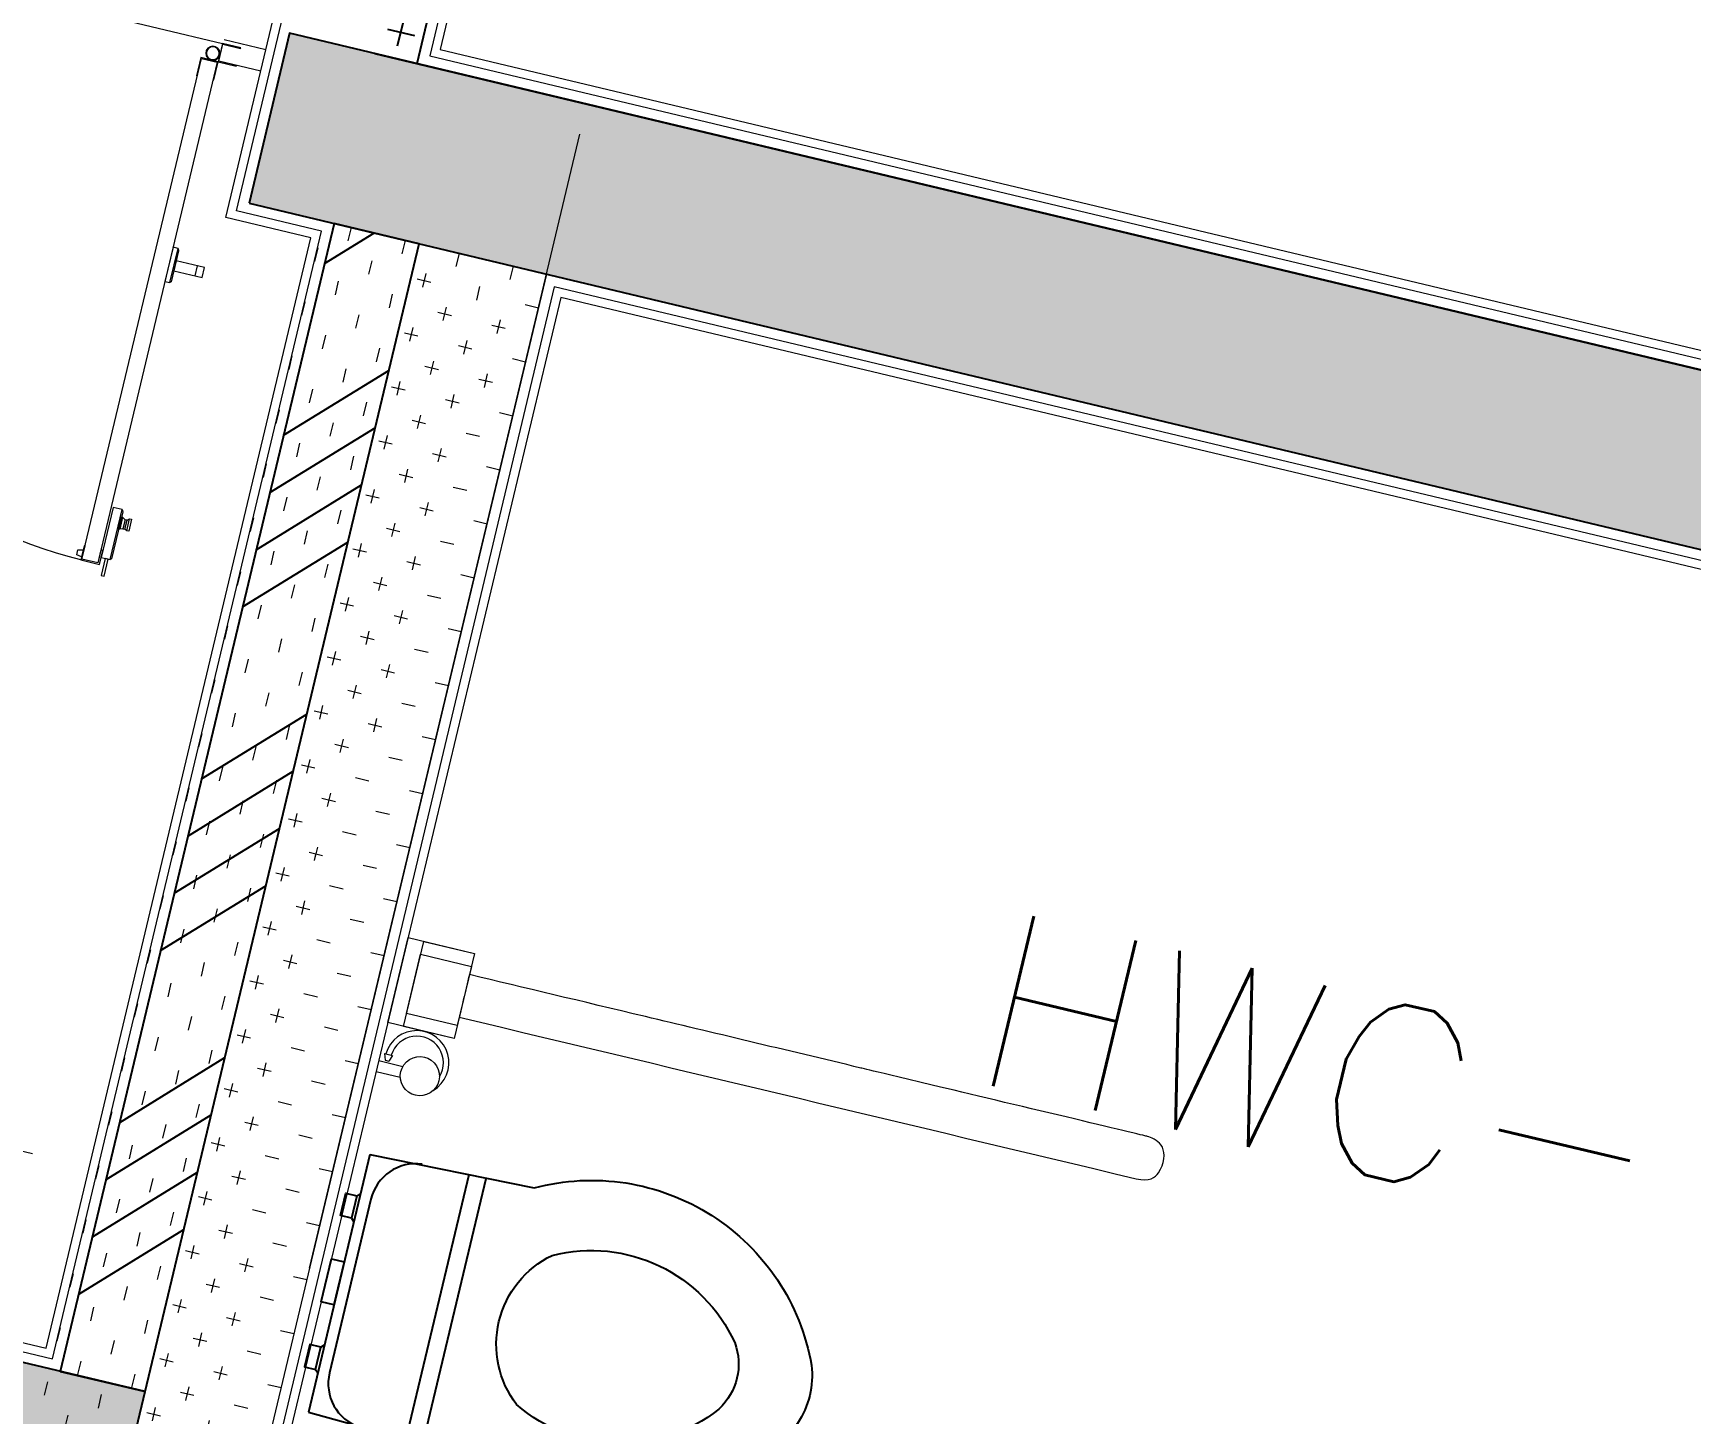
# Model space of a CAD drawing. Header units: millimetres. Extents: x 783817721 to 783927949, y 1443754877 to 1443839643.
# Drawn here: x 783836880 to 783838777, y 1443810791 to 1443812370 of the extents above; entities that cross this region are included whole.
import ezdxf

# ---------------------------------------------------------------- set-up
doc = ezdxf.new("R2010")
doc.units = ezdxf.units.MM
doc.header["$LTSCALE"] = 700
doc.header["$PDMODE"] = 32
doc.header["$PDSIZE"] = 0.35
doc.linetypes.add('CENTER2', pattern=[28.575000000000003, 19.05, -3.175, 3.175, -3.175])
doc.layers.get('0').update_dxf_attribs({"linetype": 'CONTINUOUS'})
doc.layers.get('Defpoints').update_dxf_attribs({"linetype": 'CONTINUOUS'})
for name, color, linetype in [('A-COL', 31, 'CONTINUOUS'), ('A-DIM-GRID', 3, 'CONTINUOUS'), ('A-HATCH', 8, 'CONTINUOUS'), ('A-TAG-RMNAME', 6, 'CONTINUOUS'), ('A-WALL 100', 5, 'CONTINUOUS'), ('A-WALL 150', 6, 'CONTINUOUS'), ('A-WALL-XXX', 7, 'CONTINUOUS'), ('N-FIT', 9, 'CONTINUOUS')]:
    doc.layers.add(name, color=color, linetype=linetype)
doc.layers.add('A-GRID', color=31, linetype='CENTER2', lineweight=5)
doc.layers.add('A-INT-FIXTURE', color=250, linetype='CONTINUOUS', lineweight=9)
doc.styles.add('ROMANS', font='romans.shx')
doc.dimstyles.new('A-DIM-GRID-100', dxfattribs={"dimscale": 100, "dimtxt": 3, "dimasz": 2.25, "dimexe": 0.18, "dimexo": 0, "dimgap": 0.75, "dimtad": 1, "dimdec": 0, "dimzin": 0, "dimdsep": 46, "dimtxsty": 'ROMANS', "dimblk": 'AR-DIM-ARROW', "dimcen": 2, "dimclrd": 256, "dimclre": 8, "dimclrt": 7, "dimaunit": 1, "dimadec": 0, "dimazin": 0, "dimtfac": 1, "dimtdec": 0, "dimtix": 1, "dimtofl": 0, "dimtmove": 2, "dimatfit": 3, "dimldrblk": 'AR-LED-ARROW', "dimfxl": 0.18, "dimtolj": 1, "dimtzin": 0, "dimlwd": -1, "dimlwe": -1, "dimarcsym": 0})

# ---------------------------------------------------------------- blocks, each defined once
blk = doc.blocks.new('T-DOOR')
for p, q in [((15.62951093912124, 751.8341574668884), (14.16014873981476, 753.3035955429077)), ((15.62890392541885, 682.7063477039337), (15.62951093912124, 751.8341574668884)), ((17.09752094745636, 690.1299450397491), (21.50492608547211, 693.0683166980742)), ((21.50492638349533, 706.2904205322266), (17.11766242980957, 707.7596814632415)), ((27.38110065460205, 707.7593402862548), (24.44337409734726, 706.2904200553894)), ((24.45928508043289, 693.0680127143859), (27.38110053539276, 690.1296417713165)), ((14.15850394964218, 679.8459477424622), (15.62890392541885, 682.7063477039337)), ((6.807166755199432, 347.1733775138855), (5.337804615497589, 348.6428155899048)), ((6.807166874408722, 301.5519354343414), (6.807166755199432, 347.1733775138855)), ((37.85666352510452, 331.0127501487732), (37.85635834932327, 316.3202040195465)), ((5.33676677942276, 298.6915349960327), (6.807166874408722, 301.5519354343414)), ((-750.9999997019768, 24.99999952316284), (-750.9999997019768, -7.152557373e-07)), ((-5.96046448e-08, 25), (1.192092896e-07, 0))]:
    blk.add_line(p, q)
at = {"color": 8}
blk.add_line((-749.9999997019768, -1), (-0.9999998211860656, -1.000000953674316), dxfattribs=at)
for points in [[(-26.7935534119606, 759.180643081665), (-34.1393306851387, 757.7116844654083), (-34.13952034711838, 750.3659455776213), (-26.79381877183914, 748.8966076374054)], [(-25.32482266426086, 743.0199780464172), (-26.79397070407868, 743.0200159549713), (-26.79343956708908, 763.5880870819092), (0.9383352994918824, 763.5877192020416), (0.9378041625022888, 743.0196487903595), (-2.000491559505462, 743.0197243690491), (-1.999999642372131, 762.0680537223815), (-25.32433080673218, 762.0683069229126)], [(-2, 762.0683069229126), (-25.32433068752289, 762.0683069229126), (-25.3243305683136, 26.99999952316284), (-1.99999988079071, 26.99999928474426)], [(6.815306305885314, 778.2790467739105), (11.22210502624511, 778.279046535492), (11.22210502624511, 753.303418636322), (6.815306305885314, 753.303418636322)], [(0.9374366998672484, 753.3036839962006), (14.15911096334457, 753.3035957813263), (14.15850394964218, 679.8459477424622), (0.936829686164856, 679.8460359573363)], [(17.09752112627029, 707.7596814632415), (15.62791723012924, 707.7596817016602), (15.62791728973389, 690.1299452781677), (17.09752106666565, 690.1299450397491)], [(24.44288074970245, 693.0680127143859), (21.5049262046814, 693.0680129528046), (21.5049262046814, 706.290420293808), (24.44288074970245, 706.290420293808)], [(30.31985157728195, 707.7593405246735), (27.38110059499741, 707.7593405246735), (27.38110053539276, 690.1296417713165), (30.31985151767731, 690.1296417713165)], [(-2.008485615253448, 348.6427521705627), (5.33676677942276, 348.6428158283234), (5.33676677942276, 298.6915349960327), (-2.008485615253448, 298.6914715766907)], [(48.14061760902404, 316.3202040195465), (6.806749463081359, 316.3202042579651), (6.806749463081359, 331.0127501487732), (48.14061766862869, 331.0127501487732)]]:
    blk.add_lwpolyline(points, close=True)
for points in [[(-2.000000059604644, 52.75104165077209), (-0.9999999403953552, 52.75104141235352), (-1.000000059604644, 25.99999928474427), (-26.3243305683136, 25.9999988079071), (-26.32433050870896, 52.75104045867919), (-25.3243305683136, 52.75104093551636), (-25.32433068752289, 26.99999880790711), (-1.99999988079071, 26.99999928474426), (-2.000000059604644, 52.75104141235352)], [(-776.7510416507721, 0), (-776.7510416507721, -1), (-749.9999996423721, -0.9999997615814208), (-749.9999996423721, 25.99999928474427), (-776.7510415315628, 25.99999904632568), (-776.7510415911674, 24.99999928474426), (-750.9999997019768, 24.99999952316284), (-750.9999997019768, 0), (-776.7510415315628, 2.384185791e-07)], [(25.75104212760925, 4.768371582e-07), (25.75104200839997, -0.9999995231628416), (-0.9999998211860656, -0.9999995231628416), (-1, 25.99999952316284), (25.75104188919068, 25.99999952316284), (25.75104194879532, 24.99999976158142), (0, 24.99999976158142), (1.192092896e-07, 4.768371582e-07), (25.75104200839997, 4.768371582e-07)]]:
    blk.add_lwpolyline(points)
for radius in [10.12499965708017, 9.124999657080172]:
    blk.add_circle((-11.12499964237213, 15.87499976158142), radius)
blk.add_arc((-14.54024678468704, 28.44103002548218), 735.2491660637323, 90.95489770892227, 180.190221112596, dxfattribs=at)
blk = doc.blocks.new('B8-AR-2000$0$HEALTH FAU P 1')
for p, q in [((0, 0), (0, 28.38904564197765)), ((12.69999999995343, 0), (12.69999999995343, 28.38904564197765)), ((22.2275324047514, 13.93403204795504), (14.81600070018612, 11.29902724169005)), ((14.81600070018612, 7.097202625189311), (14.81600070018612, 11.29902724169005)), ((22.2275324047514, 4.462197818924324), (14.81600070018612, 7.097202625189311)), ((22.2275324047514, 4.462197818924324), (22.2275324047514, 13.93403204795504))]:
    blk.add_line(p, q)
at = {"extrusion": (0, 0, -1)}
for centre, major_axis, ratio, start_param, end_param in [((20.34574648247508, 42.90917936847107), (-26.04532086802537, 26.04532086802537), 0.9999999999995175, 6.27066274381938, 10.15906509699235), ((6.349999999976716, 49.90918335852165), (15.8656677662643, 15.8656677662643), 0.9999999999997597, 3.926990816987361, 10.21017612416694), ((20.34574648247508, 42.90917936847107), (-21.55519280749815, 21.55519280749815), 0.9999999999997758, 0.4695714506295328, 3.865220544000678)]:
    blk.add_ellipse(centre, major_axis=major_axis, ratio=ratio, start_param=start_param, end_param=end_param, dxfattribs=at)
blk = doc.blocks.new('A$C2A3E6FD7')
at = {"layer": 'N-FIT'}
for p, q in [((16.45951801538467, 473.8377225399017), (208.2607602477074, 480.4215734004974)), ((132.1859124302864, 477.6385636329651), (132.1859124898911, 167.1797380447388)), ((152.1859125494957, 477.6385636329651), (152.1859124302864, 167.1797385215759)), ((16.45951801538467, 473.8377225399017), (16.45951795578003, 170.9805796146393)), ((13.16759252548218, 424.4588403701782), (16.45951807498932, 427.7507660388947)), ((29.62721991539001, 424.4588403701782), (29.62721991539001, 220.3594615459442)), ((13.16759258508682, 398.1234366893768), (16.45951807498932, 394.8315110206604)), ((13.16759252548218, 246.6948652267456), (16.45951795578003, 249.9867906570435)), ((13.16759258508682, 220.3594615459442), (16.45951801538467, 217.0675361156464)), ((16.45951795578003, 170.9805796146393), (208.2607602477074, 164.3967287540436))]:
    blk.add_line(p, q, dxfattribs=at)
blk.add_lwpolyline([(208.2607602477074, 480.4215734004974, -0.4398950549794295), (564.0762023925781, 356.7621836662292, -0.1771558750874964), (564.0762023925781, 288.0561184883118, -0.4398950549533925), (208.2607602477074, 164.3967287540436)], format="xyb", dxfattribs=at)
for points in [[(13.16759258508682, 398.1234366893768), (-0.0001093745231628418, 398.1234364509583), (-0.0001093149185180664, 424.4588403701782), (13.16759252548218, 424.4588403701782), (13.16759258508682, 398.1234366893768)], [(13.16759252548218, 246.6948652267456), (-0.0001091957092285156, 246.6948652267456), (-0.0001093149185180664, 220.3594617843628), (13.16759258508682, 220.3594615459442), (13.16759252548218, 246.6948652267456)]]:
    blk.add_lwpolyline(points, dxfattribs=at)
blk.add_lwpolyline([(246.3563897013664, 410.1342914104462, -0.3627346593075068), (472.7020581960678, 361.4499957561493, -0.3047643552402808), (472.7020581364632, 283.3683061599731, -0.3627346594039966), (246.3563896417618, 234.6840102672577, -0.4758569126885911)], format="xyb", close=True, dxfattribs=at)
blk.add_lwpolyline([(16.45951801538467, 297.224732875824), (1.546336233615875, 297.224732875824), (1.546336233615875, 347.593569278717), (16.45951801538467, 347.5935690402985)], close=True, dxfattribs=at)
for centre, start, end in [((82.55343532562256, 424.4588403701782), 95.63111658381072, 180), ((82.55343532562256, 220.3594615459442), 180, 264.3688868143386)]:
    blk.add_arc(centre, 52.92621545116766, start, end, dxfattribs=at)
blk = doc.blocks.new('FLR TRAP 5')
for p, q in [((-1.45448e-11, 112.5000000000145), (-1.45448e-11, -112.4999999999854)), ((-62.50000000001454, 62.50000000001454), (62.49999999998546, 62.50000000001454)), ((-62.50000000001454, -62.49999999998546), (-62.50000000001454, 62.50000000001454)), ((1.007608666419407, 57.57615116132364), (-57.57615116129453, -1.0076086663612)), ((-1.007608666332082, 57.57615116132364), (57.57615116132365, -1.0076086663612)), ((62.49999999998546, 62.50000000001454), (62.49999999998546, -62.49999999998546)), ((40.71872086507211, 40.71872086507209), (-40.71872086510119, -40.718720865043)), ((-40.71872086510119, 40.71872086507209), (40.71872086507211, -40.718720865043)), ((112.4999999999854, 1.45448e-11), (-112.5000000000145, -1.4559e-11)), ((-57.57615116129453, 1.007608666419393), (1.007608666419407, -57.57615116129455)), ((57.57615116132365, 1.007608666419393), (-1.007608666332082, -57.57615116129455)), ((62.49999999998546, -62.49999999998546), (-62.50000000001454, -62.49999999998546))]:
    blk.add_line(p, q)
for radius in [62.58496728986274, 57.58496728986274]:
    blk.add_circle((-1.45448e-11, 1.45448e-11), radius)
blk = doc.blocks.new('125')
at = {"layer": 'A-INT-FIXTURE'}
h = blk.add_hatch(dxfattribs=at)
h.set_pattern_fill('CROSS', color=256, scale=4.999999999999986, angle=-76.58260267792814)
h.set_pattern_definition([(270.0000003641322, (252730.5576705337, 201060.6250221729), (31.75000020178097, -31.74999979821891), [15.87499999999999, -47.6249999999999]), (3.641323419277758e-07, (252722.6201682687, 201052.687520504), (31.74999979821891, 31.75000020178097), [15.87499999999996, -47.62499999999985])])
h.paths.add_polyline_path([(278215.2132004499, -2226.246156930923), (278215.2132014036, -3926.243677854538), (278065.2131637335, -3926.243676424026), (278065.2131616473, -2226.246157169342)])
for p, q in [((277843.2133222818, -2051.246216535568), (277794.0143911242, -2051.246220111847)), ((277843.2133213282, -2076.246213436127), (277794.014390111, -2076.246216773987))]:
    blk.add_line(p, q, dxfattribs=at)
for points in [[(274928.2131232619, -3414.246209383011), (275552.2108212709, -3414.246185302734), (275552.2108274102, -3564.246251821518), (275853.2130957246, -3564.246239185333), (275853.2130900621, -3414.246295213699), (276477.2108246684, -3414.246269702911), (276477.2108315229, -3564.246263980865), (276979.6792271733, -3564.246010065079), (276979.679220736, -3414.246003866196), (277603.6792208552, -3414.245982408524), (277603.6792273521, -3564.246100187302), (277953.2133518457, -3564.24375295639), (277953.2131885886, -2238.243680000305), (277853.2133536935, -2238.243680000305), (277853.2130966187, -764.246164560318), (280365.2131065726, -764.2460706233978)], [(274918.213122189, -3404.246210336685), (275562.2108203769, -3404.246185064316), (275562.2108271718, -3554.246250867844), (275843.2130951881, -3554.246238708496), (275843.2130895853, -3404.246294975281), (276487.210824728, -3404.246270179749), (276487.2108312249, -3554.246258497238), (276969.6792264581, -3554.246015310287), (276969.6792206764, -3404.246005773544), (277613.679219842, -3404.245981216431), (277613.6792271137, -3554.246037006378), (277943.2133495212, -3554.243813753128), (277943.2131900787, -2248.243680715561), (277843.2133551836, -2248.243679285049), (277843.2130947709, -754.2461657524109), (280365.213105917, -754.2460699081421)], [(280203.2131332755, -1426.244131326675), (280203.2131136656, -938.246613740921), (278027.2131049633, -938.2466993331909), (278027.2131462097, -2014.244233369827), (280215.2131659985, -2014.246612548828)], [(280193.2131330967, -1426.244131803513), (280193.2131140232, -948.2466127872467), (278037.2131047249, -948.246698141098), (278037.2131455541, -2004.244243383408), (280215.2131770253, -2004.246613740921)], [(280253.4196225405, -2325.771245718002), (280253.4196223021, -2238.243692398071), (278227.2132008672, -2238.246142625809), (278227.2132022977, -3914.243677139282), (280253.4196839929, -3914.243599176407), (280253.4196642637, -3426.246070384979)], [(280243.4196224213, -2325.771246194839), (280243.4196223617, -2248.243705272675), (278237.2132006884, -2248.24613070488), (278237.2132020593, -3904.243676185608), (280243.4196839333, -3904.243598937988), (280243.4196645021, -3426.246072769165)]]:
    blk.add_lwpolyline(points, dxfattribs=at)
for points in [[(278215.2132004499, -2226.246156930923), (278215.2132014036, -3926.243677854538), (278065.2131637335, -3926.243676424026), (278065.2131616473, -2226.246157169342)], [(278237.2132015228, -3001.282520294189), (278315.3144017458, -3001.282520771027), (278315.3144015074, -3101.204920530319), (278237.213201344, -3101.204920768738), (278237.2132015228, -3001.282520294189)], [(278255.5634019971, -3001.282521247864), (278315.3144017458, -3001.282520771027), (278315.3144015074, -3101.204920530319), (278255.5634016991, -3101.204920768738), (278255.5634019971, -3001.282521247864)], [(278255.5634012222, -3016.506421327591), (278315.314401567, -3016.506421089172), (278315.3144017458, -3085.980219364166), (278255.5634019375, -3085.980221033096), (278255.5634012222, -3016.506421327591)]]:
    blk.add_lwpolyline(points, close=True, dxfattribs=at)
blk.add_open_spline([(279111.7759045959, -3076.185021400452), (278846.288736999, -3076.185021400452), (278580.801569283, -3076.185021400452), (278315.3144018054, -3076.185021400452), (278315.314401865, -3074.098459243774), (278315.314402163, -3069.925334215164), (278315.3144017458, -3040.713456869125), (278315.3144019842, -3026.107519865036), (278380.4708486199, -3026.107520341873), (278510.783742249, -3026.107520580292), (278687.4789838791, -3026.107519388199), (278775.8266044855, -3026.107519388199), (278775.8266044855, -3026.107519388199), (278775.8266044855, -3026.107519388199), (279111.7759043574, -3026.107520341873), (279111.7759043574, -3026.107520341873), (279111.7759043574, -3026.107520341873), (279127.5823045373, -3026.107521533966), (279137.4672043324, -3038.625019788742), (279137.4672046304, -3051.147521734238), (279137.4672046304, -3051.147521734238), (279137.4672038555, -3063.667520284653), (279127.5847048759, -3076.185021877289), (279111.7759045959, -3076.185021400452)], degree=3, knots=[0, 0, 0, 0, 0.1666666666666667, 0.1666666666666667, 0.1666666666666667, 0.25, 0.3333333333333333, 0.3333333333333333, 0.3333333333333333, 0.4166666666666666, 0.5, 0.5, 0.5, 0.5833333333333333, 0.6666666666666666, 0.6666666666666666, 0.6666666666666666, 0.75, 0.8333333333333333, 0.8333333333333333, 0.8333333333333333, 0.9166666666666666, 1, 1, 1, 1], dxfattribs=at)
at = {"layer": 'A-INT-FIXTURE', "xscale": -0.8010680920605229, "yscale": 0.8010680920605235, "zscale": 0.8010680920605222, "rotation": 179.9999971966618}
blk.add_blockref('T-DOOR', (277794.0143905878, -2056.219473838806), dxfattribs=at)
at = {"layer": 'A-INT-FIXTURE', "xscale": -1, "rotation": 269.9996439243412}
blk.add_blockref('B8-AR-2000$0$HEALTH FAU P 1', (278237.2132012248, -3158.589046239853), dxfattribs=at)
at = {"layer": 'A-INT-FIXTURE'}
blk.add_blockref('A$C2A3E6FD7', (278235.6668653488, -3726.652892351151), dxfattribs=at)
at = {"layer": 'A-INT-FIXTURE', "rotation": 90.00000050817812}
blk.add_blockref('FLR TRAP 5', (277763.9719154239, -3341.245544672012, -1.205310089207795e-05), dxfattribs=at)
blk = doc.blocks.new('col-2 -15')
at = {"layer": 'A-COL', "ltscale": 0.1}
h = blk.add_hatch(color=250, dxfattribs=at)
h.dxf.hatch_style = 1
h.paths.add_polyline_path([(8349.999992668629, 23899.9999973774), (10849.99999278784, 23899.99999856949), (10849.99999219179, 24100.00000047684), (8349.99999254942, 24099.99999690056)])
h = blk.add_hatch(color=250, dxfattribs=at)
h.dxf.hatch_style = 1
h.paths.add_polyline_path([(10850.40703094006, 21099.8903067112), (9649.999994933605, 21099.89030504227), (9649.99999409914, 22000.00000023842), (10849.99999386072, 22000.00000071526), (10849.99999350309, 22200.00000095367), (8549.999993562698, 22200), (8549.999993562698, 22550), (8349.999993503094, 22549.99999976158), (8349.999993383884, 21999.99999976158), (9449.99999397993, 22000), (9449.999994039536, 22000.00000023842), (9449.999993741512, 22000.00000047684), (9449.999995350838, 19549.99999904633), (9649.999996066093, 19550.00000095367), (9649.99999499321, 20899.89030623436), (10850.40703111887, 20899.89030575752)])
blk.add_lwpolyline([(8349.999992668629, 23899.9999973774), (10849.99999278784, 23899.99999856949), (10849.99999219179, 24100.00000047684), (8349.99999254942, 24099.99999690056)], close=True, dxfattribs=at)
blk.add_lwpolyline([(9649.99999409914, 22000.00000023842), (10849.99999386072, 22000.00000071526), (10849.99999350309, 22200.00000095367), (8549.999993562698, 22200), (8549.999993562698, 22550), (8349.999993503094, 22549.99999976158), (8349.999993383884, 21999.99999976158), (9449.99999397993, 22000)], dxfattribs=at)
at = {"layer": 'A-GRID', "color": 1, "ltscale": 0.1}
blk.add_line((8699.999999940395, -5272.462513685226), (8700.000000536442, 48139.09744930267), dxfattribs=at)
at = {"layer": 'A-WALL-XXX'}
blk.add_line((8449.999999701977, 24099.99999785423), (10849.99999862909, 24099.99999856949), dxfattribs=at)
blk = doc.blocks.new('AR-DIM-ARROW')
for p, q in [((0, -0.5), (0, 0.5)), ((-1, 0), (0, 0))]:
    blk.add_line(p, q)
at = {"color": 6}
blk.add_line((-0.3535533905933335, -0.3535533905933335), (0.3535533905933335, 0.3535533905933335), dxfattribs=at)
blk = doc.blocks.new('*D98')
at = {"layer": 'A-DIM-GRID', "color": 8, "transparency": 16777216}
for p, q in [((783842163.9411302, 1443831689.779889), (783830343.2802594, 1443834509.65203)), ((783832014.7721014, 1443788259.414753), (783819994.1495955, 1443791126.988647))]:
    blk.add_line(p, q, dxfattribs=at)
at = {"layer": 'A-DIM-GRID', "transparency": 16777216}
blk.add_line((783830308.5792177, 1443834286.616522), (783820063.8680339, 1443791341.670597), dxfattribs=at)
at = {"layer": 'Defpoints', "color": 0, "transparency": 16777216}
for p in [(783842163.9411302, 1443831689.779889), (783820011.6582937, 1443791122.811868), (783832014.7721014, 1443788259.414753)]:
    blk.add_point(p, dxfattribs=at)
at = {"layer": 'A-DIM-GRID', "transparency": 16777216, "xscale": 225, "yscale": 225, "zscale": 225}
for p, rotation in [((783830360.7889577, 1443834505.475251), 76.58260137386257), ((783820011.6582937, 1443791122.811868), 256.5826013738626)]:
    blk.add_blockref('AR-DIM-ARROW', p, dxfattribs=dict(at, rotation=rotation))
at = {"layer": 'A-DIM-GRID', "color": 7, "transparency": 16777216, "insert": (783824967.3648973, 1443812866.3533), "char_height": 300, "attachment_point": 5, "rotation": 76.5826013738626, "style": 'ROMANS'}
blk.add_mtext('\\A1;44600', dxfattribs=at)
blk = doc.blocks.new('AR-LED-ARROW')
for p, q in [((-0.3535533905933335, 0.3535533905933335), (-0.3818376618407981, 0.3252691193458723)), ((0, 0), (-0.3535533905933335, 0.3535533905933335)), ((0, 0), (-0.3818376618407981, 0.3252691193458723)), ((0, 0), (-1, 0)), ((0, 0), (-0.3818376618407981, -0.3252691193458723)), ((0, 0), (-0.3535533905933335, -0.3535533905933335)), ((-0.3535533905933335, -0.3535533905933335), (-0.3818376618407981, -0.3252691193458723))]:
    blk.add_line(p, q)
blk = doc.blocks.new('*D99')
at = {"layer": 'A-DIM-GRID', "color": 8, "transparency": 16777216}
for p, q in [((783830850.3232619, 1443824219.385974), (783834035.6101902, 1443837571.835761)), ((783922822.1838353, 1443802938.892019), (783925858.5459169, 1443815667.061613))]:
    blk.add_line(p, q, dxfattribs=at)
at = {"layer": 'A-DIM-GRID', "transparency": 16777216}
blk.add_line((783834250.2921414, 1443837502.117328), (783925635.5104083, 1443815701.762649), dxfattribs=at)
at = {"layer": 'Defpoints', "color": 0, "transparency": 16777216}
for p in [(783830850.3232619, 1443824219.385974), (783925854.3691382, 1443815649.552914), (783922822.1838353, 1443802938.892019)]:
    blk.add_point(p, dxfattribs=at)
at = {"layer": 'A-DIM-GRID', "transparency": 16777216, "xscale": 225, "yscale": 225, "zscale": 225}
for p, rotation in [((783834031.4334115, 1443837554.327062), 166.5826029587621), ((783925854.3691382, 1443815649.552914), 346.5826029587622)]:
    blk.add_blockref('AR-DIM-ARROW', p, dxfattribs=dict(at, rotation=rotation))
at = {"layer": 'A-DIM-GRID', "color": 7, "transparency": 16777216, "insert": (783879995.1110089, 1443826820.798718), "char_height": 300, "attachment_point": 5, "rotation": 346.5826029587621, "style": 'ROMANS'}
blk.add_mtext('\\A1;94400', dxfattribs=at)

msp = doc.modelspace()

# ---------------------------------------------------------------- hatches: boundary and pattern name
at = {"layer": 'A-HATCH'}
h = msp.add_hatch(dxfattribs=at)
h.set_pattern_fill('CROSS', color=256, scale=9.999999999999995, angle=3.774722192838826e-05, style=0)
h.set_pattern_definition([(346.5826406775104, (783820671.9506751, 1443800474.84538), (76.5015133095359, 47.03210032893391), [31.74999999999998, -95.24999999999991]), (76.58264067751041, (783820683.7087003, 1443800455.720002), (-47.03210032893391, 76.5015133095359), [31.74999999999998, -95.24999999999991])])
h.paths.add_polyline_path([(783837463.5105219, 1443813586.358451), (783837609.4163649, 1443813551.552058), (783837319.3630968, 1443812335.670074), (783837173.4572537, 1443812370.476467)])
h = msp.add_hatch(dxfattribs=at)
h.set_pattern_fill('ANSI34', color=256, scale=14.99999999999999, angle=3.774722192838826e-05)
h.set_pattern_definition([(31.5826028830894, (783888814.2766608, 1443798714.851827), (-149.6550662690944, 243.4264234630107), []), (31.5826028830894, (783888879.7902707, 1443798699.223261), (-149.6550662690944, 243.4264234630107), []), (31.5826028830894, (783888945.3038807, 1443798683.594694), (-149.6550662690944, 243.4264234630107), []), (31.5826028830894, (783889010.8176364, 1443798667.966094), (-149.6550662690944, 243.4264234630107), [])])
h.paths.add_polyline_path([(783839558.8128191, 1443811595.828789), (783839461.5422575, 1443811619.033051), (783839438.3379956, 1443811521.762489), (783839535.6085571, 1443811498.558227)])
h.paths.add_polyline_path([(783839280.3616732, 1443810428.582046), (783839183.0911118, 1443810451.786309), (783839067.0698006, 1443809965.433498), (783839164.3403624, 1443809942.229237)])
h.paths.add_polyline_path([(783837321.5898961, 1443812129.526819), (783837224.3193341, 1443812152.731081), (783836922.6639261, 1443810888.213776), (783837019.9344879, 1443810865.009513)])

# ---------------------------------------------------------------- linework, layer by layer
at = {"layer": 'A-WALL 100', "elevation": -1.504551567413402e-08}
msp.add_lwpolyline([(783836911.0617718, 1443810839.578496), (783837008.332308, 1443810816.374237), (783837321.5898993, 1443812129.526818), (783837224.3193629, 1443812152.731077)], close=True, dxfattribs=at)
at = {"layer": 'A-WALL 150'}
msp.add_line((783837319.3630964, 1443812335.670074, -1.504562285316244e-08), (783837574.6099712, 1443813405.646214, -1.504561241980579e-08), dxfattribs=at)

# ---------------------------------------------------------------- block references
at = {"layer": 'A-COL', "rotation": 346.5826406508676}
msp.add_blockref('col-2 -15', (783823459.138127, 1443790865.826888, -1.504585143858407e-08), dxfattribs=at)
at = {"layer": 'A-INT-FIXTURE', "color": 9, "rotation": 346.5826406591305}
for p in [(783567362.5777526, 1443878817.987809, -1.504560363624304e-08), (783567362.577764, 1443878817.987833, -1.50456036362428e-08)]:
    msp.add_blockref('125', p, dxfattribs=at)

# ---------------------------------------------------------------- texts
at = {"layer": 'A-TAG-RMNAME', "insert": (783837991.7276635, 1443811368.431805, -1.504561101275546e-08), "char_height": 199.9999999999999, "attachment_point": 1, "rotation": 346.5826429164643, "style": 'ROMANS'}
msp.add_mtext_dynamic_manual_height_columns('\\pxql,t18;HWC-1', width=4667.468036535828, gutter_width=12.49999999999999, heights=[1451.306243075781], dxfattribs=at)

# ---------------------------------------------------------------- dimensions: what is measured, and where the dimension line sits
at = {"layer": 'A-DIM-GRID'}
for base, p1, p2, angle, picture, middle in [((783925854.3691382, 1443815649.552914, -1.504574694601953e-08), (783830850.3232619, 1443824219.385974, -1.504552745188964e-08), (783922822.1838353, 1443802938.892019, -1.504552136452008e-08), 346.5826029587622, '*D99', (783879995.1110089, 1443826820.798718, -1.504574694601953e-08)), ((783820011.6582937, 1443791122.811868, -1.504563518346089e-08), (783842163.9411303, 1443831689.779889, -1.504543363000413e-08), (783832014.7721014, 1443788259.414754, -1.504585665520664e-08), 76.5826013738626, '*D98', (783824967.3648973, 1443812866.3533, -1.504563518346089e-08))]:
    dim = msp.add_linear_dim(base=base, p1=p1, p2=p2, angle=angle, dimstyle='A-DIM-GRID-100', dxfattribs=at)
    dim.commit()
    dim.dimension.update_dxf_attribs({"geometry": picture, "text_midpoint": middle})

doc.saveas('drawing.dxf')
